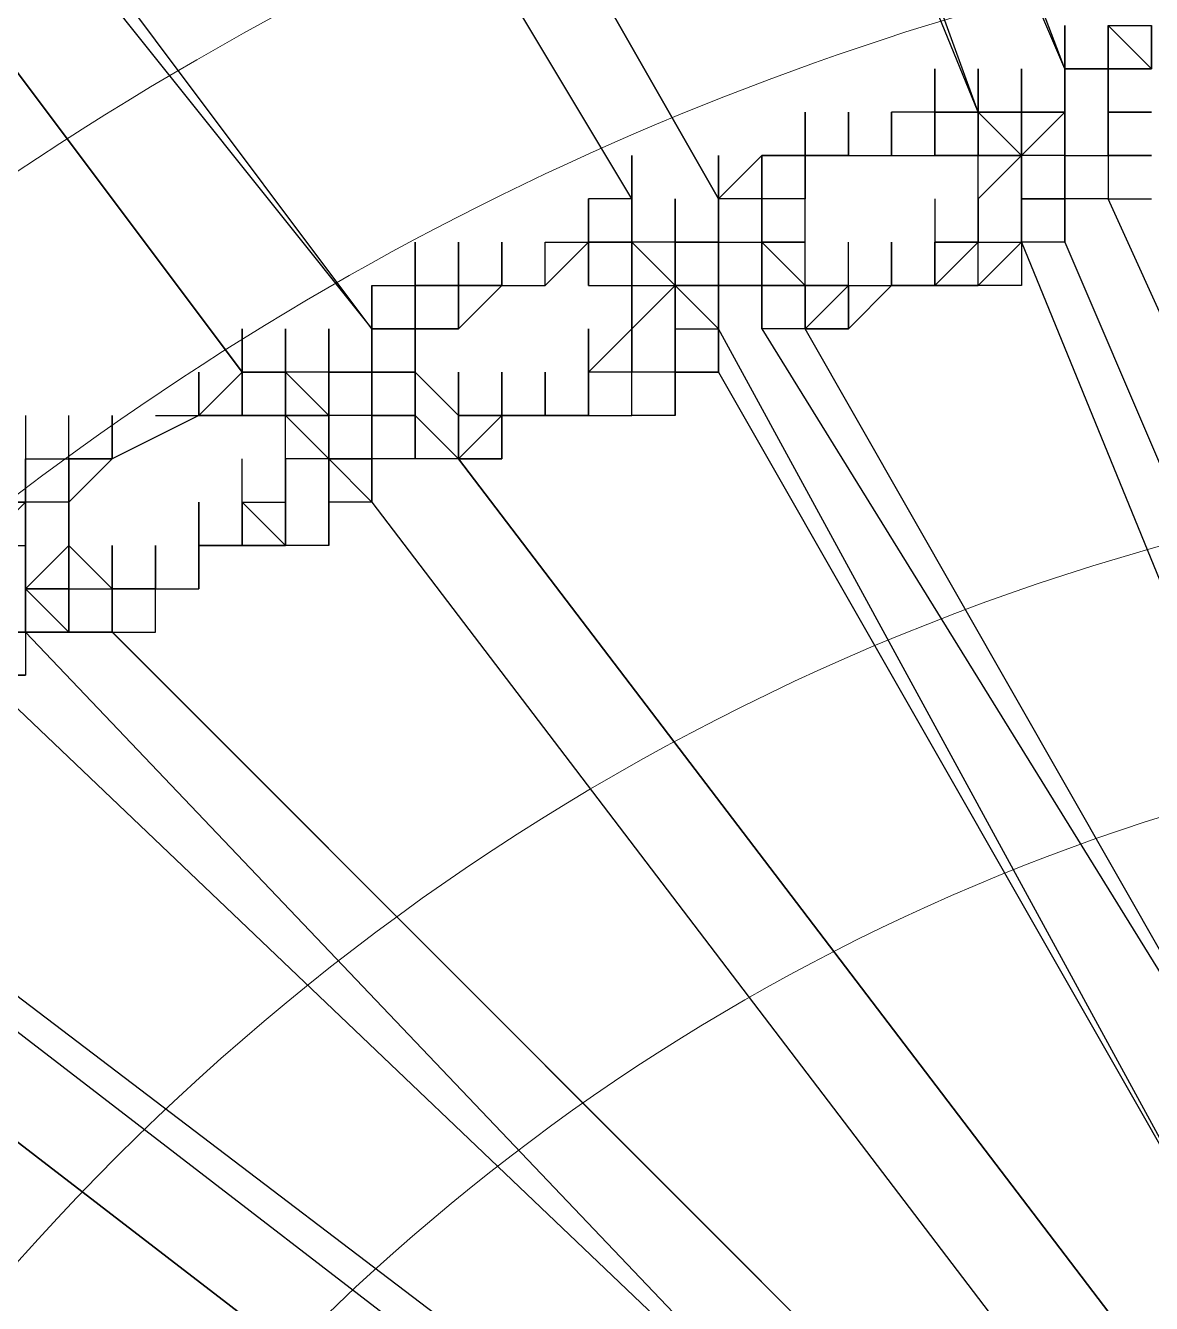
# Model space of a CAD drawing. Header units: inches. Extents: x 3324238 to 135265466, y -1036581 to 20094598.
# Drawn here: x 3353508.032 to 3353510.127, y -519251.631 to -519249.254 of the extents above; entities that cross this region are included whole.
import ezdxf

# ---------------------------------------------------------------- set-up
doc = ezdxf.new("R2010")
doc.units = ezdxf.units.IN
doc.header["$MEASUREMENT"] = 0
doc.layers.add('PDF_Geometry', color=7, linetype='Continuous')

msp = doc.modelspace()

# ---------------------------------------------------------------- linework, layer by layer
at = {"layer": 'PDF_Geometry', "color": 32, "lineweight": 13, "true_color": 0xdd6e00}
for points in [[(3353522.7765, -519332.0817), (3353522.7765, -519254.4915, 1.00015), (3353499.8943, -519254.4915)], [(3353517.2977, -519332.0817), (3353517.2977, -519254.4915, 1.002038), (3353505.3731, -519254.4915), (3353505.3731, -519332.0817)], [(3353516.8143, -519332.0817), (3353516.8143, -519254.4915, 1.000988), (3353505.8566, -519254.4915), (3353505.8566, -519332.0817)]]:
    msp.add_lwpolyline(points, format="xyb", dxfattribs=at)
at = {"layer": 'PDF_Geometry', "lineweight": 25}
for points in [[(3353509.724, -519249.6572), (3353509.724, -519249.7378), (3353509.724, -519249.6572), (3353509.8046, -519249.6572), (3353509.8046, -519249.5766), (3353509.8046, -519249.4961), (3353509.8046, -519249.4155), (3353509.0794, -519247.6429), (3353509.0794, -519247.5624)], [(3353509.9657, -519249.4961), (3353509.9657, -519249.4155), (3353509.9657, -519249.3349), (3353510.0463, -519249.3349), (3353509.9657, -519249.3349), (3353509.3211, -519247.6429), (3353509.3211, -519247.5624)], [(3353509.724, -519249.5766), (3353509.724, -519249.6572), (3353509.724, -519249.7378), (3353509.6434, -519249.7378), (3353509.724, -519249.7378), (3353509.8046, -519249.7378), (3353509.724, -519249.7378), (3353509.8046, -519249.6572), (3353509.8851, -519249.6572), (3353509.8851, -519249.5766), (3353509.8851, -519249.6572), (3353509.8851, -519249.5766), (3353509.8851, -519249.4961), (3353509.9657, -519249.4155), (3353509.9657, -519249.4961), (3353509.9657, -519249.5766), (3353509.9657, -519249.4961), (3353509.9657, -519249.5766), (3353509.9657, -519249.6572), (3353509.8851, -519249.6572), (3353509.8851, -519249.5766), (3353509.8851, -519249.6572), (3353509.8851, -519249.5766), (3353509.8851, -519249.4961), (3353509.8851, -519249.4155), (3353509.8851, -519249.4961), (3353509.8851, -519249.4155), (3353509.8851, -519249.4961), (3353509.8046, -519249.4155), (3353509.724, -519249.4155), (3353509.8046, -519249.4155), (3353509.724, -519249.4155), (3353509.724, -519249.4961), (3353509.724, -519249.4155), (3353509.724, -519249.4961), (3353509.724, -519249.4155), (3353509.724, -519249.4961), (3353509.8046, -519249.4961), (3353509.8046, -519249.4155), (3353509.16, -519247.6429)], [(3353510.1269, -519249.4155), (3353510.0463, -519249.4155), (3353510.0463, -519249.3349), (3353509.9657, -519249.3349), (3353509.9657, -519249.4155), (3353509.9657, -519249.3349), (3353509.9657, -519249.4155), (3353509.8851, -519249.4155), (3353509.8851, -519249.4961), (3353509.8851, -519249.4155), (3353509.8046, -519249.4155), (3353509.8046, -519249.3349), (3353509.8046, -519249.4155), (3353509.8851, -519249.4155), (3353509.9657, -519249.4155), (3353509.9657, -519249.4961), (3353509.8851, -519249.4961), (3353509.8851, -519249.4155), (3353509.8851, -519249.3349), (3353509.8851, -519249.4155), (3353509.8851, -519249.4961), (3353509.8851, -519249.4155), (3353509.8851, -519249.3349), (3353509.8851, -519249.4155), (3353509.8851, -519249.4961), (3353509.8851, -519249.4155), (3353509.8851, -519249.4961), (3353509.8851, -519249.4155), (3353509.8851, -519249.4961), (3353509.8851, -519249.4155), (3353509.8851, -519249.3349), (3353509.8851, -519249.4155), (3353509.8851, -519249.4961), (3353509.8851, -519249.4155), (3353509.8851, -519249.4961), (3353509.8851, -519249.4155), (3353509.8851, -519249.4961), (3353509.8851, -519249.4155), (3353509.8851, -519249.3349), (3353509.8851, -519249.4155), (3353509.8851, -519249.4961), (3353509.8851, -519249.4155), (3353509.8851, -519249.4961), (3353509.8851, -519249.4155), (3353509.8851, -519249.4961), (3353509.8851, -519249.4155), (3353509.8851, -519249.3349), (3353509.8851, -519249.4155), (3353509.9657, -519249.4155), (3353509.9657, -519249.3349), (3353509.9657, -519249.4155), (3353509.9657, -519249.3349), (3353509.9657, -519249.4155), (3353509.9657, -519249.3349), (3353509.9657, -519249.4155), (3353509.9657, -519249.3349), (3353509.9657, -519249.2544), (3353509.9657, -519249.3349), (3353509.2406, -519247.6429)], [(3353509.16, -519249.4961), (3353509.16, -519249.5766), (3353509.16, -519249.4961), (3353509.16, -519249.5766), (3353509.16, -519249.6572), (3353509.16, -519249.5766), (3353508.1931, -519247.9652), (3353508.1931, -519247.8846)], [(3353508.3543, -519247.8846), (3353509.3211, -519249.5766), (3353509.3211, -519249.6572), (3353509.3211, -519249.7378), (3353509.3211, -519249.8184), (3353509.3211, -519249.7378), (3353509.2406, -519249.7378), (3353509.2406, -519249.6572), (3353509.2406, -519249.5766), (3353509.2406, -519249.6572), (3353509.2406, -519249.7378), (3353509.2406, -519249.6572), (3353509.2406, -519249.7378), (3353509.3211, -519249.7378), (3353509.3211, -519249.6572), (3353509.3211, -519249.5766), (3353509.3211, -519249.6572), (3353509.3211, -519249.7378), (3353509.3211, -519249.8184), (3353509.3211, -519249.8989), (3353509.3211, -519249.8184), (3353509.3211, -519249.7378), (3353509.4017, -519249.7378), (3353509.4017, -519249.6572), (3353509.4017, -519249.5766), (3353509.4017, -519249.6572), (3353509.4017, -519249.7378), (3353509.4017, -519249.6572), (3353509.4017, -519249.7378), (3353509.3211, -519249.7378), (3353509.3211, -519249.6572), (3353509.3211, -519249.7378), (3353509.2406, -519249.7378), (3353509.2406, -519249.6572), (3353509.2406, -519249.7378), (3353509.2406, -519249.6572), (3353509.3211, -519249.6572), (3353509.3211, -519249.7378), (3353509.3211, -519249.6572), (3353509.3211, -519249.7378), (3353509.3211, -519249.8184), (3353509.3211, -519249.7378), (3353509.3211, -519249.6572), (3353509.3211, -519249.5766), (3353508.3543, -519247.8846)], [(3353509.3211, -519249.4961), (3353509.3211, -519249.5766), (3353509.3211, -519249.6572), (3353509.3211, -519249.5766), (3353509.3211, -519249.6572), (3353509.3211, -519249.5766), (3353509.3211, -519249.4961), (3353509.3211, -519249.5766), (3353509.3211, -519249.6572), (3353509.3211, -519249.5766), (3353509.3211, -519249.6572), (3353509.3211, -519249.5766), (3353509.3211, -519249.6572), (3353509.2406, -519249.6572), (3353509.16, -519249.6572), (3353509.16, -519249.5766), (3353509.0794, -519249.5766), (3353509.0794, -519249.6572), (3353509.16, -519249.6572), (3353509.16, -519249.5766), (3353508.1931, -519247.9652)], [(3353507.3874, -519248.2069), (3353508.6766, -519249.8184), (3353508.6766, -519249.7378), (3353508.7571, -519249.7378), (3353508.7571, -519249.6572), (3353508.7571, -519249.7378), (3353508.7571, -519249.8184), (3353508.7571, -519249.7378), (3353508.7571, -519249.8184), (3353508.8377, -519249.8184), (3353508.8377, -519249.7378), (3353508.8377, -519249.8184), (3353508.8377, -519249.7378), (3353508.8377, -519249.8184), (3353508.7571, -519249.8184), (3353508.7571, -519249.7378), (3353508.7571, -519249.8184), (3353508.6766, -519249.8184), (3353508.6766, -519249.7378), (3353508.6766, -519249.8184), (3353508.6766, -519249.8989), (3353508.596, -519249.8989), (3353508.6766, -519249.8989), (3353508.6766, -519249.9795), (3353508.6766, -519249.8989), (3353508.7571, -519249.8989), (3353508.7571, -519249.9795), (3353508.7571, -519249.8989), (3353508.7571, -519249.8184), (3353508.7571, -519249.7378), (3353508.7571, -519249.8184), (3353508.7571, -519249.7378)], [(3353508.5154, -519249.8989), (3353508.5154, -519249.9795), (3353508.596, -519249.9795), (3353508.596, -519249.8989), (3353508.5154, -519249.8989), (3353508.596, -519249.9795), (3353508.596, -519250.0601), (3353508.6766, -519250.0601), (3353508.6766, -519249.9795), (3353508.6766, -519249.8989), (3353508.6766, -519249.9795), (3353508.6766, -519249.8989), (3353508.6766, -519249.9795), (3353508.6766, -519250.0601), (3353508.6766, -519249.9795), (3353508.6766, -519249.8989), (3353508.6766, -519249.8184), (3353507.468, -519248.2069)], [(3353508.032, -519249.9795), (3353508.032, -519250.0601), (3353508.1126, -519250.0601), (3353508.1126, -519250.1406), (3353508.032, -519250.1406), (3353507.9514, -519250.2212), (3353507.9514, -519250.3018), (3353507.9514, -519250.3824), (3353507.9514, -519250.3018), (3353507.8708, -519250.3018), (3353507.8708, -519250.2212), (3353507.8708, -519250.1406), (3353507.8708, -519250.2212), (3353507.8708, -519250.3018), (3353507.8708, -519250.2212), (3353507.8708, -519250.3018), (3353507.8708, -519250.3824), (3353507.8708, -519250.3018), (3353507.7903, -519250.3018), (3353507.7903, -519250.2212), (3353506.34, -519248.6903)], [(3353509.9657, -519249.3349), (3353509.9657, -519249.2543)], [(3353509.9657, -519249.3349), (3353509.9657, -519249.2544)], [(3353509.9657, -519249.3349), (3353509.9657, -519249.2544)], [(3353510.0463, -519249.2544), (3353510.0463, -519249.3349), (3353510.0463, -519249.2544), (3353510.0463, -519249.3349), (3353510.0463, -519249.2544), (3353510.0463, -519249.3349), (3353510.0463, -519249.4155), (3353510.0463, -519249.3349), (3353510.0463, -519249.2544), (3353510.1269, -519249.2544), (3353510.1269, -519249.3349), (3353510.1269, -519249.2544), (3353510.1269, -519249.3349), (3353510.1269, -519249.2544), (3353510.1269, -519249.3349), (3353510.1269, -519249.2544), (3353510.1269, -519249.3349), (3353510.1269, -519249.2543)], [(3353509.5629, -519249.4961), (3353509.6434, -519249.4961), (3353509.724, -519249.4961), (3353509.724, -519249.4155), (3353509.724, -519249.3349), (3353509.724, -519249.4155), (3353509.724, -519249.4961)], [(3353509.8851, -519249.4155), (3353509.8851, -519249.4961), (3353509.8851, -519249.4155), (3353509.8851, -519249.4961), (3353509.8851, -519249.4155), (3353509.8851, -519249.4961), (3353509.8046, -519249.4961), (3353509.8046, -519249.4155), (3353509.8046, -519249.3349), (3353509.8046, -519249.4155), (3353509.8046, -519249.3349), (3353509.8046, -519249.4155), (3353509.8046, -519249.3349)], [(3353509.8046, -519249.4155), (3353509.8046, -519249.3349)], [(3353509.8046, -519249.4155), (3353509.8046, -519249.3349)], [(3353509.8046, -519249.4155), (3353509.8046, -519249.3349)], [(3353509.9657, -519249.4155), (3353509.9657, -519249.3349)], [(3353509.9657, -519249.4155), (3353509.9657, -519249.3349)], [(3353509.9657, -519249.4155), (3353509.9657, -519249.3349)], [(3353509.9657, -519249.4155), (3353509.9657, -519249.3349)], [(3353510.0463, -519249.3349), (3353509.9657, -519249.3349)], [(3353510.0463, -519249.4155), (3353510.0463, -519249.3349)], [(3353510.0463, -519249.4155), (3353510.0463, -519249.3349)], [(3353510.0463, -519249.3349), (3353510.1269, -519249.3349), (3353510.0463, -519249.3349)], [(3353510.0463, -519249.4961), (3353510.0463, -519249.4155), (3353510.0463, -519249.3349)], [(3353510.0463, -519249.4155), (3353510.0463, -519249.3349)], [(3353510.0463, -519249.3349), (3353510.0463, -519249.4155)], [(3353510.1269, -519249.3349), (3353510.0463, -519249.3349), (3353510.0463, -519249.4155), (3353510.1269, -519249.4155)], [(3353510.1269, -519249.4155), (3353510.0463, -519249.4155), (3353510.0463, -519249.3349), (3353510.0463, -519249.4155), (3353510.0463, -519249.4961), (3353510.0463, -519249.4155), (3353510.0463, -519249.4961), (3353510.0463, -519249.4155), (3353510.0463, -519249.4961), (3353510.0463, -519249.4155), (3353510.0463, -519249.4961), (3353510.0463, -519249.4155), (3353510.0463, -519249.4961), (3353510.0463, -519249.4155), (3353510.0463, -519249.4961), (3353510.0463, -519249.4155), (3353510.0463, -519249.4961), (3353510.0463, -519249.5766), (3353510.1269, -519249.5766)], [(3353510.0463, -519249.4155), (3353510.0463, -519249.3349)], [(3353510.0463, -519249.4155), (3353510.0463, -519249.3349)], [(3353510.0463, -519249.3349), (3353510.0463, -519249.4155)], [(3353510.0463, -519249.4155), (3353510.0463, -519249.3349)], [(3353509.4823, -519249.4961), (3353509.4823, -519249.5766), (3353509.4823, -519249.4961), (3353509.4823, -519249.4155), (3353509.4823, -519249.4961), (3353509.4823, -519249.4155)], [(3353509.4823, -519249.4961), (3353509.4823, -519249.4155)], [(3353509.4823, -519249.4961), (3353509.4823, -519249.4155)], [(3353509.4823, -519249.5766), (3353509.4823, -519249.4961), (3353509.4823, -519249.4155)], [(3353509.4823, -519249.4961), (3353509.4823, -519249.4155)], [(3353509.5628, -519249.4155), (3353509.5628, -519249.4961), (3353509.4823, -519249.4961)], [(3353509.5629, -519249.4961), (3353509.5629, -519249.4155)], [(3353510.0463, -519249.5766), (3353509.9657, -519249.5766), (3353509.9657, -519249.4961), (3353509.9657, -519249.5766), (3353509.9657, -519249.4961), (3353509.9657, -519249.4155), (3353509.9657, -519249.4961), (3353509.8851, -519249.4961), (3353509.8046, -519249.5766), (3353509.8046, -519249.6572)], [(3353509.8046, -519249.4961), (3353509.8046, -519249.4155)], [(3353509.8851, -519249.4961), (3353509.8851, -519249.4155)], [(3353509.8851, -519249.4961), (3353509.8851, -519249.4155)], [(3353509.8851, -519249.4961), (3353509.8851, -519249.4155)], [(3353509.8851, -519249.4961), (3353509.8851, -519249.4155)], [(3353509.8851, -519249.4961), (3353509.8851, -519249.4155)], [(3353509.9657, -519249.4961), (3353509.9657, -519249.5766), (3353509.9657, -519249.4961), (3353509.9657, -519249.4155)], [(3353510.0463, -519249.4961), (3353510.0463, -519249.4155), (3353510.0463, -519249.4961), (3353510.0463, -519249.5766), (3353509.9657, -519249.5766)], [(3353510.0463, -519249.4961), (3353510.0463, -519249.4155)], [(3353510.0463, -519249.4961), (3353510.0463, -519249.4155)], [(3353510.0463, -519249.4961), (3353510.0463, -519249.4155)], [(3353510.0463, -519249.4961), (3353510.0463, -519249.4155)], [(3353510.0463, -519249.4961), (3353510.0463, -519249.4155)], [(3353510.0463, -519249.4961), (3353510.0463, -519249.4155)], [(3353510.0463, -519249.4961), (3353510.0463, -519249.4155)], [(3353510.0463, -519249.4961), (3353510.0463, -519249.4155)], [(3353510.0463, -519249.4961), (3353510.0463, -519249.4155)], [(3353510.0463, -519249.4961), (3353510.0463, -519249.4155)], [(3353510.0463, -519249.4961), (3353510.0463, -519249.4155)], [(3353509.16, -519249.5766), (3353509.16, -519249.4961)], [(3353509.16, -519249.6572), (3353509.16, -519249.7378), (3353509.16, -519249.6572), (3353509.16, -519249.7378), (3353509.2406, -519249.7378), (3353509.2406, -519249.6572), (3353509.2406, -519249.5766), (3353509.2406, -519249.6572), (3353509.2406, -519249.5766), (3353509.2406, -519249.6572), (3353509.2406, -519249.7378), (3353509.2406, -519249.6572), (3353509.2406, -519249.7378), (3353509.2406, -519249.6572), (3353509.2406, -519249.7378), (3353509.2406, -519249.6572), (3353509.2406, -519249.7378), (3353509.2406, -519249.6572), (3353509.2406, -519249.7378), (3353509.2406, -519249.6572), (3353509.2406, -519249.7378), (3353509.2406, -519249.6572), (3353509.3211, -519249.6572), (3353509.3211, -519249.5766), (3353509.3211, -519249.6572), (3353509.3211, -519249.5766), (3353509.3211, -519249.4961), (3353509.3211, -519249.5766)], [(3353509.16, -519249.5766), (3353509.16, -519249.4961)], [(3353510.4491, -519251.5103), (3353509.4823, -519249.8184), (3353509.4017, -519249.8184), (3353509.4017, -519249.7378), (3353509.4017, -519249.6572), (3353509.4017, -519249.5766), (3353509.3211, -519249.5766), (3353509.4017, -519249.4961), (3353509.4017, -519249.5766), (3353509.4017, -519249.4961), (3353509.4017, -519249.5766), (3353509.4017, -519249.6572), (3353509.4017, -519249.5766), (3353509.4017, -519249.6572), (3353509.4017, -519249.7378), (3353509.4017, -519249.6572), (3353509.4017, -519249.7378), (3353509.4017, -519249.8184), (3353510.4491, -519251.5103)], [(3353509.3211, -519249.5766), (3353509.3211, -519249.4961)], [(3353509.3211, -519249.5766), (3353509.3211, -519249.4961)], [(3353509.4017, -519249.4961), (3353509.4823, -519249.4961), (3353509.4017, -519249.4961)], [(3353509.4017, -519249.4961), (3353509.4823, -519249.4961)], [(3353509.4017, -519249.5766), (3353509.4017, -519249.4961)], [(3353509.4017, -519249.5766), (3353509.4017, -519249.4961)], [(3353509.4823, -519249.5766), (3353509.4823, -519249.4961)], [(3353509.4823, -519249.4961), (3353509.5629, -519249.4961)], [(3353509.8046, -519249.4961), (3353509.724, -519249.4961), (3353509.8046, -519249.4961)], [(3353509.8851, -519249.4961), (3353509.8046, -519249.5766)], [(3353509.8851, -519249.4961), (3353509.8046, -519249.4961), (3353509.8851, -519249.4961)], [(3353509.9657, -519249.6572), (3353509.9657, -519249.5766), (3353509.8851, -519249.5766), (3353509.8851, -519249.6572), (3353509.8851, -519249.5766), (3353509.9657, -519249.5766), (3353509.9657, -519249.4961), (3353509.9657, -519249.5766), (3353509.9657, -519249.4961), (3353510.0463, -519249.4961), (3353510.0463, -519249.5766), (3353510.1269, -519249.5766)], [(3353509.8851, -519249.4961), (3353509.8851, -519249.5766)], [(3353509.8851, -519249.5766), (3353509.8851, -519249.4961)], [(3353509.9657, -519249.4961), (3353509.8851, -519249.4961)], [(3353510.852, -519251.3492), (3353510.0463, -519249.5766), (3353509.9657, -519249.5766), (3353509.9657, -519249.4961), (3353509.9657, -519249.5766), (3353509.9657, -519249.4961), (3353509.9657, -519249.5766), (3353509.9657, -519249.4961), (3353509.9657, -519249.5766), (3353509.9657, -519249.4961), (3353509.9657, -519249.5766), (3353509.9657, -519249.4961), (3353509.9657, -519249.5766), (3353509.9657, -519249.4961), (3353509.9657, -519249.5766), (3353509.9657, -519249.6572), (3353510.6908, -519251.3492)], [(3353509.9657, -519249.6572), (3353509.9657, -519249.5766), (3353509.9657, -519249.4961)], [(3353509.9657, -519249.5766), (3353509.9657, -519249.4961)], [(3353509.9657, -519249.5766), (3353509.9657, -519249.4961)], [(3353509.9657, -519249.5766), (3353509.9657, -519249.4961)], [(3353510.0463, -519249.4961), (3353510.1269, -519249.4961), (3353510.0463, -519249.4961)], [(3353509.0794, -519249.5766), (3353509.0794, -519249.6572), (3353509.0794, -519249.5766), (3353509.0794, -519249.6572), (3353509.0794, -519249.5766), (3353509.0794, -519249.6572), (3353509.0794, -519249.7378), (3353509.0794, -519249.6572), (3353509.0794, -519249.5766), (3353509.0794, -519249.6572), (3353508.9989, -519249.7378), (3353508.9989, -519249.6572), (3353509.0794, -519249.6572), (3353509.16, -519249.6572), (3353509.0794, -519249.6572), (3353509.0794, -519249.7378), (3353509.0794, -519249.6572), (3353508.9989, -519249.7378), (3353508.9989, -519249.6572)], [(3353509.0794, -519249.6572), (3353509.0794, -519249.5766)], [(3353509.16, -519249.7378), (3353509.2406, -519249.7378), (3353509.2406, -519249.6572), (3353509.2406, -519249.7378), (3353509.2406, -519249.6572), (3353509.2406, -519249.5766)], [(3353509.16, -519249.7378), (3353509.16, -519249.6572), (3353509.16, -519249.5766)], [(3353509.2406, -519249.6572), (3353509.2406, -519249.5766)], [(3353509.2406, -519249.6572), (3353509.2406, -519249.5766)], [(3353509.2406, -519249.6572), (3353509.2406, -519249.5766)], [(3353509.3211, -519249.5766), (3353509.3211, -519249.6572), (3353509.4017, -519249.6572), (3353509.4017, -519249.7378), (3353509.4823, -519249.7378), (3353509.4823, -519249.8184), (3353509.4823, -519249.7378), (3353509.4823, -519249.6572)], [(3353509.4823, -519249.8184), (3353509.4823, -519249.7378), (3353509.4823, -519249.6572), (3353509.4823, -519249.5766), (3353509.4017, -519249.5766), (3353509.4017, -519249.6572), (3353509.4017, -519249.5766), (3353509.4017, -519249.6572), (3353509.4017, -519249.7378), (3353509.4017, -519249.8184), (3353509.4017, -519249.7378), (3353509.3211, -519249.7378), (3353509.3211, -519249.8184)], [(3353509.3211, -519249.6572), (3353509.3211, -519249.5766)], [(3353509.3211, -519249.6572), (3353509.3211, -519249.5766)], [(3353509.3211, -519249.6572), (3353509.3211, -519249.5766), (3353509.3211, -519249.6572)], [(3353509.3211, -519249.6572), (3353509.3211, -519249.5766)], [(3353509.3211, -519249.6572), (3353509.3211, -519249.5766)], [(3353509.3211, -519249.7378), (3353509.3211, -519249.6572), (3353509.3211, -519249.5766)], [(3353509.4017, -519249.6572), (3353509.4017, -519249.5766)], [(3353509.4017, -519249.6572), (3353509.4017, -519249.5766)], [(3353509.4017, -519249.6572), (3353509.4017, -519249.5766)], [(3353509.4017, -519249.6572), (3353509.4017, -519249.5766)], [(3353509.4017, -519249.6572), (3353509.4017, -519249.5766)], [(3353509.4017, -519249.6572), (3353509.4017, -519249.5766)], [(3353509.4017, -519249.6572), (3353509.4017, -519249.5766)], [(3353509.724, -519249.5766), (3353509.724, -519249.6572), (3353509.724, -519249.7378), (3353509.724, -519249.6572), (3353509.724, -519249.7378), (3353509.6434, -519249.7378), (3353509.6434, -519249.6572), (3353509.6434, -519249.7378), (3353509.6434, -519249.6572), (3353509.6434, -519249.7378), (3353509.6434, -519249.6572), (3353509.6434, -519249.7378), (3353509.6434, -519249.6572)], [(3353509.9657, -519249.6572), (3353509.9657, -519249.5766), (3353509.8851, -519249.5766), (3353509.8851, -519249.6572), (3353509.8851, -519249.5766)], [(3353509.8851, -519249.6572), (3353509.8851, -519249.5766)], [(3353509.8851, -519249.6572), (3353509.8851, -519249.5766)], [(3353509.8851, -519249.6572), (3353509.8851, -519249.5766)], [(3353509.8851, -519249.6572), (3353509.8851, -519249.5766)], [(3353508.6766, -519249.9795), (3353508.6766, -519250.0601), (3353508.6766, -519249.9795), (3353508.6766, -519250.0601), (3353508.596, -519250.0601), (3353508.596, -519250.1406), (3353508.596, -519250.0601), (3353508.5154, -519250.0601), (3353508.5154, -519249.9795), (3353508.596, -519249.9795), (3353508.596, -519249.8989), (3353508.596, -519249.9795), (3353508.596, -519249.8989), (3353508.596, -519249.8184), (3353508.596, -519249.8989), (3353508.596, -519249.8184), (3353508.596, -519249.8989), (3353508.596, -519249.9795), (3353508.596, -519249.8989), (3353508.596, -519249.8184), (3353508.596, -519249.8989), (3353508.596, -519249.9795), (3353508.596, -519250.0601), (3353508.596, -519250.1406), (3353508.596, -519250.0601), (3353508.596, -519249.9795), (3353508.596, -519249.8989), (3353508.6766, -519249.8989), (3353508.6766, -519249.8184), (3353508.6766, -519249.7378), (3353508.6766, -519249.8184), (3353508.6766, -519249.7378), (3353508.7571, -519249.7378), (3353508.7571, -519249.8184), (3353508.7571, -519249.8989), (3353508.7571, -519249.8184), (3353508.7571, -519249.8989), (3353508.7571, -519249.8184), (3353508.8377, -519249.8184), (3353508.8377, -519249.7378), (3353508.8377, -519249.8184), (3353508.8377, -519249.7378), (3353508.7571, -519249.7378), (3353508.7571, -519249.8184), (3353508.7571, -519249.7378), (3353508.7571, -519249.8184), (3353508.7571, -519249.8989), (3353508.7571, -519249.9795), (3353508.7571, -519250.0601), (3353508.7571, -519249.9795), (3353508.7571, -519249.8989), (3353508.7571, -519249.8184), (3353508.7571, -519249.7378), (3353508.8377, -519249.7378), (3353508.8377, -519249.6572), (3353508.8377, -519249.7378), (3353508.8377, -519249.6572), (3353508.8377, -519249.7378), (3353508.8377, -519249.8184)], [(3353508.596, -519250.0601), (3353508.6766, -519250.1406), (3353508.6766, -519250.0601), (3353508.6766, -519249.9795), (3353508.6766, -519249.8989), (3353508.6766, -519249.9795), (3353508.6766, -519249.8989), (3353508.6766, -519249.8184), (3353508.6766, -519249.8989), (3353508.6766, -519249.8184), (3353508.7571, -519249.8184), (3353508.7571, -519249.7378), (3353508.8377, -519249.7378), (3353508.9183, -519249.7378), (3353508.8377, -519249.7378), (3353508.9183, -519249.7378), (3353508.9183, -519249.6572), (3353508.9183, -519249.7378), (3353508.9989, -519249.7378), (3353508.9989, -519249.6572)], [(3353508.7571, -519249.7378), (3353508.7571, -519249.6572), (3353508.7571, -519249.7378), (3353508.7571, -519249.8184), (3353508.7571, -519249.8989), (3353508.7571, -519249.9795), (3353508.7571, -519249.8989), (3353508.7571, -519249.8184), (3353508.7571, -519249.8989), (3353508.7571, -519249.9795), (3353508.7571, -519250.0601), (3353508.7571, -519249.9795), (3353508.6766, -519249.9795), (3353508.6766, -519250.0601)], [(3353508.9183, -519249.7378), (3353508.9183, -519249.6572)], [(3353508.9989, -519249.7378), (3353508.9989, -519249.6572)], [(3353509.2406, -519249.7378), (3353509.16, -519249.6572)], [(3353509.16, -519249.7378), (3353509.16, -519249.6572)], [(3353509.2406, -519249.7378), (3353509.2406, -519249.6572)], [(3353509.2406, -519249.7378), (3353509.2406, -519249.6572)], [(3353509.3211, -519249.7378), (3353509.3211, -519249.6572)], [(3353509.4823, -519249.6572), (3353509.4017, -519249.6572), (3353509.4823, -519249.6572)], [(3353509.4017, -519249.6572), (3353509.4823, -519249.6572)], [(3353509.4017, -519249.7378), (3353509.4017, -519249.6572)], [(3353509.4823, -519249.7378), (3353509.4823, -519249.6572)], [(3353509.4823, -519249.7378), (3353509.4823, -519249.6572)], [(3353509.4823, -519249.7378), (3353509.4823, -519249.6572)], [(3353509.5629, -519249.7378), (3353509.6434, -519249.7378), (3353509.6434, -519249.6572)], [(3353509.5629, -519249.7378), (3353509.5629, -519249.6572)], [(3353509.6434, -519249.7378), (3353509.6434, -519249.6572)], [(3353509.8046, -519249.7378), (3353509.8046, -519249.6572), (3353509.724, -519249.6572)], [(3353509.724, -519249.7378), (3353509.724, -519249.6572)], [(3353509.724, -519249.7378), (3353509.724, -519249.6572)], [(3353509.8851, -519249.6572), (3353510.6103, -519251.4298)], [(3353508.6766, -519249.8183), (3353508.6766, -519249.8989), (3353508.6766, -519249.8183), (3353508.6766, -519249.7378)], [(3353508.6766, -519249.8989), (3353508.6766, -519249.8183), (3353508.6766, -519249.7378)], [(3353508.6766, -519249.8989), (3353508.6766, -519249.8184), (3353508.6766, -519249.7378), (3353508.6766, -519249.8184), (3353508.6766, -519249.7378), (3353508.6766, -519249.8184), (3353508.6766, -519249.8989), (3353508.6766, -519249.8184), (3353508.6766, -519249.8989), (3353508.7571, -519249.8989), (3353508.7571, -519249.8184)], [(3353508.7571, -519249.8989), (3353508.7571, -519249.9795), (3353508.8377, -519250.0601), (3353508.8377, -519249.9795), (3353508.8377, -519249.8989), (3353508.8377, -519249.9795), (3353508.8377, -519250.0601), (3353508.8377, -519249.9795), (3353508.8377, -519249.8989), (3353508.8377, -519249.9795), (3353508.8377, -519249.8989), (3353508.8377, -519249.9795), (3353508.8377, -519250.0601), (3353508.8377, -519249.9795), (3353508.8377, -519250.0601), (3353508.8377, -519249.9795), (3353508.8377, -519250.0601), (3353508.8377, -519249.9795), (3353508.7571, -519249.8989), (3353508.6766, -519249.8989), (3353508.6766, -519249.8184), (3353508.6766, -519249.7378), (3353508.6766, -519249.8184)], [(3353508.6766, -519249.9795), (3353508.6766, -519249.8989), (3353508.6766, -519249.8184), (3353508.6766, -519249.7378)], [(3353508.6766, -519249.8184), (3353508.6766, -519249.7378)], [(3353508.7571, -519249.8184), (3353508.7571, -519249.7378)], [(3353508.7571, -519249.8183), (3353508.7571, -519249.7378)], [(3353508.7571, -519249.8184), (3353508.7571, -519249.7378)], [(3353508.7571, -519249.8989), (3353508.7571, -519249.8184), (3353508.7571, -519249.7378)], [(3353508.8377, -519249.8184), (3353508.8377, -519249.7378)], [(3353508.9183, -519249.7378), (3353508.8377, -519249.8183)], [(3353508.8377, -519249.8184), (3353508.8377, -519249.7378)], [(3353509.2406, -519249.8184), (3353509.2406, -519249.8989), (3353509.3211, -519249.8989), (3353509.2406, -519249.8989), (3353509.2406, -519249.8184), (3353509.3211, -519249.8184), (3353509.2406, -519249.7378), (3353509.16, -519249.8184), (3353509.16, -519249.7378)], [(3353509.16, -519249.8989), (3353509.16, -519249.8184), (3353509.16, -519249.7378)], [(3353509.16, -519249.8184), (3353509.16, -519249.7378)], [(3353509.16, -519249.7378), (3353509.2406, -519249.7378)], [(3353509.2406, -519249.8184), (3353509.2406, -519249.7378)], [(3353509.3211, -519249.8184), (3353509.3211, -519249.7378)], [(3353510.288, -519251.5909), (3353509.3211, -519249.8184), (3353509.3211, -519249.7378), (3353509.3211, -519249.8184), (3353509.3211, -519249.7378), (3353509.3211, -519249.8184), (3353509.3211, -519249.7378), (3353509.4017, -519249.7378), (3353509.4823, -519249.7378), (3353509.4823, -519249.8184), (3353509.5629, -519249.7378), (3353509.5629, -519249.8184), (3353509.5629, -519249.7378)], [(3353509.4823, -519249.7378), (3353509.4017, -519249.7378)], [(3353509.4017, -519249.8183), (3353509.4017, -519249.7378)], [(3353509.4823, -519249.8184), (3353509.4823, -519249.7378)], [(3353509.5629, -519249.7378), (3353509.4823, -519249.7378), (3353509.5629, -519249.7378)], [(3353509.4823, -519249.8184), (3353509.4823, -519249.7378)], [(3353509.4823, -519249.8184), (3353509.4823, -519249.7378)], [(3353509.4823, -519249.8184), (3353509.4823, -519249.7378)], [(3353509.4823, -519249.8184), (3353509.4823, -519249.7378)], [(3353509.4823, -519249.8184), (3353509.4823, -519249.7378)], [(3353509.4823, -519249.8184), (3353509.4823, -519249.7378)], [(3353509.5629, -519249.8184), (3353509.5629, -519249.7378)], [(3353509.5629, -519249.7378), (3353509.6434, -519249.7378)], [(3353509.5629, -519249.8184), (3353509.6434, -519249.7378)], [(3353509.5629, -519249.8184), (3353509.5629, -519249.7378)], [(3353508.596, -519249.8184), (3353508.596, -519249.8989), (3353508.6766, -519249.8989), (3353508.6766, -519249.9795), (3353508.7571, -519249.9795), (3353508.6766, -519249.9795), (3353508.6766, -519250.0601), (3353508.6766, -519249.9795), (3353508.596, -519249.9795), (3353508.596, -519249.8989), (3353508.596, -519249.9795), (3353508.596, -519249.8989), (3353508.596, -519249.8184), (3353508.596, -519249.8989), (3353508.5154, -519249.8989), (3353508.5154, -519249.9795), (3353508.5154, -519249.8989), (3353508.5154, -519249.9795), (3353508.5154, -519249.8989), (3353508.4349, -519249.8989), (3353508.4349, -519249.9795), (3353508.3543, -519249.9795), (3353508.3543, -519249.8989), (3353508.3543, -519249.9795), (3353508.3543, -519249.8989), (3353508.3543, -519249.9795), (3353508.3543, -519249.8989), (3353508.3543, -519249.9795), (3353508.1931, -519250.0601), (3353508.1931, -519249.9795)], [(3353508.4349, -519249.8184), (3353508.4349, -519249.8989), (3353508.4349, -519249.8184), (3353508.4349, -519249.8989), (3353508.4349, -519249.9795), (3353508.5154, -519249.9795), (3353508.596, -519249.9795), (3353508.596, -519249.8989), (3353508.596, -519249.9795), (3353508.596, -519249.8989), (3353508.596, -519249.9795), (3353508.5154, -519249.9795), (3353508.4349, -519249.9795), (3353508.4349, -519249.8989), (3353508.4349, -519249.8184), (3353508.4349, -519249.8989), (3353508.4349, -519249.9795), (3353508.5154, -519249.9795), (3353508.596, -519250.0601)], [(3353508.4349, -519249.9795), (3353508.4349, -519249.8989), (3353508.4349, -519249.8184)], [(3353508.5154, -519249.8989), (3353508.5154, -519249.8184)], [(3353508.5154, -519249.8989), (3353508.5154, -519249.8184)], [(3353508.5154, -519249.8989), (3353508.5154, -519249.8184)], [(3353508.5154, -519249.8989), (3353508.5154, -519249.8184)], [(3353508.8377, -519250.0601), (3353508.7571, -519250.0601), (3353508.6766, -519250.0601), (3353508.6766, -519250.1406), (3353508.596, -519250.1406), (3353508.596, -519250.0601), (3353508.596, -519250.1406), (3353508.596, -519250.0601), (3353508.6766, -519250.0601), (3353508.6766, -519249.9795), (3353508.6766, -519250.0601), (3353508.6766, -519249.9795), (3353508.6766, -519250.0601), (3353508.6766, -519250.1406), (3353508.6766, -519250.0601), (3353508.6766, -519249.9795), (3353508.6766, -519249.8989), (3353508.6766, -519249.9795), (3353508.6766, -519249.8989), (3353508.6766, -519249.8183)], [(3353508.596, -519249.8989), (3353508.596, -519249.8183)], [(3353508.596, -519249.8989), (3353508.596, -519249.8184)], [(3353508.596, -519249.8989), (3353508.596, -519249.8184)], [(3353508.596, -519249.8989), (3353508.596, -519249.8184)], [(3353508.596, -519249.9795), (3353508.596, -519249.8989), (3353508.596, -519249.8184)], [(3353508.6766, -519249.9795), (3353508.6766, -519249.8989), (3353508.6766, -519249.8183)], [(3353508.6766, -519249.8989), (3353508.6766, -519249.8183)], [(3353508.7571, -519249.8989), (3353508.7571, -519249.9795), (3353508.7571, -519249.8989), (3353508.7571, -519249.8183)], [(3353508.7571, -519249.9795), (3353508.7571, -519249.8989), (3353508.7571, -519249.8183)], [(3353508.7571, -519249.8989), (3353508.7571, -519249.8184)], [(3353508.7571, -519249.8989), (3353508.7571, -519249.8184)], [(3353508.7571, -519249.8989), (3353508.7571, -519249.8184)], [(3353508.7571, -519249.8989), (3353508.7571, -519249.8184)], [(3353508.7571, -519249.8989), (3353508.7571, -519249.8184)], [(3353508.7571, -519249.8989), (3353508.7571, -519249.8184)], [(3353508.7571, -519249.8989), (3353508.7571, -519249.8184)], [(3353508.8377, -519249.8184), (3353508.7571, -519249.8184)], [(3353508.7571, -519249.8989), (3353508.7571, -519249.8184)], [(3353509.0794, -519249.8989), (3353509.0794, -519249.8183)], [(3353509.0794, -519249.8989), (3353509.0794, -519249.8184)], [(3353509.0794, -519249.8989), (3353509.0794, -519249.8184)], [(3353509.16, -519249.8184), (3353509.0794, -519249.8989)], [(3353509.0794, -519249.8989), (3353509.0794, -519249.8184)], [(3353509.0794, -519249.8989), (3353509.0794, -519249.8184)], [(3353509.0794, -519249.8989), (3353509.0794, -519249.8184)], [(3353509.16, -519249.8989), (3353509.16, -519249.8183)], [(3353509.16, -519249.8989), (3353509.16, -519249.8184)], [(3353509.16, -519249.8989), (3353509.16, -519249.8184)], [(3353509.16, -519249.8989), (3353509.16, -519249.8184)], [(3353509.16, -519249.8989), (3353509.16, -519249.8184)], [(3353509.16, -519249.8989), (3353509.16, -519249.8184)], [(3353509.16, -519249.8989), (3353509.16, -519249.8184)], [(3353509.2406, -519249.8989), (3353509.2406, -519249.8184)], [(3353509.3211, -519249.8989), (3353509.3211, -519249.8183)], [(3353509.3211, -519249.8989), (3353509.3211, -519249.8184)], [(3353509.4823, -519249.8184), (3353509.5629, -519249.8184)], [(3353508.2737, -519249.9795), (3353508.3543, -519249.9795), (3353508.3543, -519249.8989)], [(3353508.4349, -519249.9795), (3353508.4349, -519249.8989)], [(3353508.5154, -519249.9795), (3353508.5154, -519249.8989)], [(3353508.5154, -519249.9795), (3353508.5154, -519249.8989)], [(3353508.5154, -519249.9795), (3353508.5154, -519249.8989)], [(3353508.5154, -519249.9795), (3353508.5154, -519249.8989)], [(3353508.5154, -519249.9795), (3353508.5154, -519249.8989)], [(3353508.5154, -519249.9795), (3353508.5154, -519249.8989)], [(3353508.5154, -519249.9795), (3353508.5154, -519249.8989)], [(3353508.5154, -519249.9795), (3353508.5154, -519249.8989)], [(3353508.5154, -519249.9795), (3353508.5154, -519249.8989)], [(3353508.5154, -519249.9795), (3353508.5154, -519249.8989)], [(3353508.5154, -519249.9795), (3353508.5154, -519249.8989)], [(3353508.596, -519249.9795), (3353508.596, -519249.8989)], [(3353508.596, -519249.9795), (3353508.596, -519249.8989)], [(3353508.596, -519249.9795), (3353508.596, -519249.8989)], [(3353508.596, -519249.9795), (3353508.596, -519249.8989)], [(3353508.6766, -519249.8989), (3353508.7571, -519249.8989)], [(3353508.7571, -519249.8989), (3353508.7571, -519249.9795), (3353508.7571, -519249.8989), (3353508.8377, -519249.9795)], [(3353508.7571, -519249.9795), (3353508.7571, -519249.8989)], [(3353508.9183, -519249.8989), (3353508.9183, -519249.9795), (3353508.9183, -519250.0601), (3353508.9183, -519249.9795), (3353508.9989, -519249.9795), (3353508.9183, -519249.9795), (3353508.8377, -519250.0601), (3353508.9183, -519250.0601), (3353508.9183, -519249.9795)], [(3353508.9183, -519249.9795), (3353508.9183, -519249.8989)], [(3353508.9989, -519249.9795), (3353508.9183, -519249.9795), (3353508.9183, -519249.8989), (3353508.9183, -519249.9795)], [(3353508.9183, -519249.9795), (3353508.9183, -519249.8989)], [(3353508.9183, -519249.9795), (3353508.9183, -519249.8989)], [(3353508.9989, -519249.9795), (3353508.9989, -519249.8989)], [(3353508.9989, -519249.9795), (3353508.9989, -519249.8989)], [(3353508.9989, -519249.9795), (3353508.9989, -519249.8989)], [(3353508.9989, -519249.9795), (3353508.9989, -519249.8989)], [(3353508.9989, -519249.9795), (3353508.9989, -519249.8989)], [(3353509.0794, -519249.9795), (3353509.0794, -519249.8989), (3353509.0794, -519249.9795)], [(3353509.2406, -519249.8989), (3353509.2406, -519249.9795), (3353509.2406, -519249.8989)], [(3353509.3211, -519249.8989), (3353510.288, -519251.5909), (3353510.288, -519251.5103), (3353510.288, -519251.5909), (3353510.288, -519251.5103), (3353510.288, -519251.5909), (3353510.288, -519251.5103), (3353510.288, -519251.5909), (3353510.3686, -519251.5909), (3353510.3686, -519251.5103), (3353510.3686, -519251.5909), (3353510.3686, -519251.5103), (3353510.3686, -519251.5909), (3353510.3686, -519251.6715), (3353510.3686, -519251.5909), (3353510.3686, -519251.6715), (3353510.3686, -519251.7521), (3353510.288, -519251.7521), (3353510.2074, -519251.7521), (3353510.2074, -519251.6715), (3353510.2074, -519251.5909), (3353510.2074, -519251.6715)], [(3353508.1126, -519250.0601), (3353508.1126, -519249.9795)], [(3353508.1931, -519250.0601), (3353508.1931, -519249.9795)], [(3353508.1931, -519250.0601), (3353508.1931, -519249.9795)], [(3353508.4349, -519249.9795), (3353508.3543, -519249.9795)], [(3353508.6766, -519250.0601), (3353508.6766, -519249.9795)], [(3353508.6766, -519250.0601), (3353508.6766, -519249.9795)], [(3353508.6766, -519249.9795), (3353508.6766, -519250.0601)], [(3353508.8377, -519250.0601), (3353508.8377, -519249.9795)], [(3353508.8377, -519249.9795), (3353508.9183, -519249.9795), (3353508.8377, -519249.9795)], [(3353510.1269, -519251.6715), (3353510.1269, -519251.7521), (3353508.8377, -519250.0601), (3353508.8377, -519249.9795), (3353508.8377, -519250.0601), (3353510.1269, -519251.7521)], [(3353508.8377, -519249.9795), (3353508.9183, -519249.9795)], [(3353509.2406, -519249.9795), (3353509.16, -519249.9795)], [(3353507.9514, -519250.2212), (3353508.032, -519250.2212), (3353508.032, -519250.1406), (3353507.9514, -519250.1406), (3353508.032, -519250.1406), (3353508.032, -519250.0601), (3353508.032, -519250.1406), (3353508.032, -519250.2212), (3353508.032, -519250.1406), (3353508.032, -519250.0601), (3353508.032, -519250.1406), (3353508.032, -519250.2212), (3353508.032, -519250.3018), (3353508.032, -519250.3824), (3353508.032, -519250.3018), (3353508.032, -519250.3824), (3353507.9514, -519250.3824)], [(3353507.9514, -519250.1406), (3353508.032, -519250.1406), (3353507.9514, -519250.2212), (3353507.9514, -519250.1406), (3353507.9514, -519250.2212), (3353507.9514, -519250.1406), (3353507.9514, -519250.2212), (3353507.9514, -519250.1406), (3353507.9514, -519250.2212), (3353507.9514, -519250.1406), (3353507.9514, -519250.2212), (3353507.9514, -519250.1406), (3353507.9514, -519250.0601), (3353507.9514, -519250.1406), (3353507.9514, -519250.2212), (3353508.032, -519250.2212), (3353508.032, -519250.1406), (3353508.032, -519250.2212), (3353508.032, -519250.3018), (3353508.032, -519250.3824), (3353508.1126, -519250.3824), (3353508.032, -519250.3018), (3353508.032, -519250.3824), (3353508.032, -519250.3018)], [(3353508.032, -519250.1406), (3353508.032, -519250.0601)], [(3353508.1126, -519250.1406), (3353508.032, -519250.1406), (3353508.032, -519250.0601), (3353508.032, -519250.1406)], [(3353508.032, -519250.0601), (3353508.1126, -519250.0601)], [(3353508.032, -519250.1406), (3353508.032, -519250.0601)], [(3353508.032, -519250.1406), (3353508.032, -519250.0601)], [(3353508.032, -519250.1406), (3353508.032, -519250.0601)], [(3353508.1126, -519250.0601), (3353508.1126, -519250.1406), (3353508.1126, -519250.2212), (3353508.1126, -519250.3018), (3353508.032, -519250.3018), (3353508.032, -519250.3824), (3353508.032, -519250.3018), (3353508.032, -519250.2212), (3353508.032, -519250.3018), (3353508.032, -519250.2212)], [(3353508.1126, -519250.1406), (3353508.1126, -519250.0601)], [(3353508.1931, -519250.0601), (3353508.1126, -519250.0601), (3353508.1931, -519250.0601)], [(3353508.1126, -519250.0601), (3353508.1126, -519250.1406), (3353508.1126, -519250.0601), (3353508.1126, -519250.1406), (3353508.1126, -519250.2212), (3353508.1126, -519250.1406), (3353508.1126, -519250.0601), (3353508.1126, -519250.1406), (3353508.1126, -519250.2212), (3353508.1931, -519250.3018), (3353508.2737, -519250.3018), (3353508.2737, -519250.2212), (3353508.2737, -519250.3018), (3353508.2737, -519250.2212), (3353508.2737, -519250.3018), (3353508.2737, -519250.2212), (3353508.2737, -519250.3018), (3353508.2737, -519250.2212), (3353508.2737, -519250.3018), (3353508.3543, -519250.3018), (3353508.3543, -519250.2212), (3353508.4349, -519250.2212), (3353508.4349, -519250.1406), (3353508.5154, -519250.1406)], [(3353508.596, -519250.2212), (3353508.5154, -519250.2212), (3353508.4349, -519250.1406), (3353508.5154, -519250.1406), (3353508.5154, -519250.2212), (3353508.5154, -519250.1406), (3353508.5154, -519250.2212), (3353508.4349, -519250.2212), (3353508.4349, -519250.1406), (3353508.4349, -519250.2212), (3353508.4349, -519250.1406), (3353508.4349, -519250.0601)], [(3353508.5154, -519250.1406), (3353508.5154, -519250.0601), (3353508.5154, -519250.1406)], [(3353508.5154, -519250.1406), (3353508.5154, -519250.0601)], [(3353508.596, -519250.1406), (3353508.596, -519250.0601)], [(3353508.596, -519250.1406), (3353508.596, -519250.0601)], [(3353508.596, -519250.1406), (3353508.596, -519250.0601)], [(3353508.6766, -519250.1406), (3353508.6766, -519250.0601)], [(3353508.6766, -519250.1406), (3353508.6766, -519250.0601)], [(3353508.9183, -519250.0601), (3353508.8377, -519250.0601), (3353508.9183, -519250.0601)], [(3353508.1126, -519250.1406), (3353508.1126, -519250.2212), (3353508.1126, -519250.1406), (3353508.1126, -519250.2212), (3353508.1126, -519250.3018), (3353508.1126, -519250.2212), (3353508.032, -519250.3018), (3353508.032, -519250.2212), (3353508.032, -519250.3018), (3353508.032, -519250.3824), (3353508.032, -519250.3018), (3353508.032, -519250.3824), (3353507.9514, -519250.3824), (3353507.9514, -519250.3018), (3353507.9514, -519250.3824), (3353507.9514, -519250.4629), (3353508.032, -519250.4629), (3353507.9514, -519250.4629), (3353507.9514, -519250.3824), (3353507.9514, -519250.4629), (3353507.9514, -519250.3824), (3353507.9514, -519250.4629), (3353507.9514, -519250.5435)], [(3353508.032, -519250.2212), (3353508.032, -519250.1406)], [(3353508.032, -519250.2212), (3353508.032, -519250.1406)], [(3353508.032, -519250.2212), (3353508.032, -519250.1406)], [(3353508.032, -519250.1406), (3353508.032, -519250.2212), (3353508.032, -519250.3018), (3353508.1126, -519250.3018), (3353508.1126, -519250.3824), (3353508.1126, -519250.3018), (3353508.1931, -519250.3018), (3353508.1931, -519250.3824), (3353508.1931, -519250.3018), (3353508.1931, -519250.2212), (3353508.1931, -519250.3018), (3353508.1931, -519250.2212), (3353508.1931, -519250.3018), (3353508.1931, -519250.2212), (3353508.1931, -519250.3018), (3353508.1931, -519250.3824), (3353508.1931, -519250.3018), (3353508.1931, -519250.2212), (3353508.1931, -519250.3018), (3353508.1931, -519250.3824), (3353508.2737, -519250.3824), (3353508.2737, -519250.3018), (3353508.2737, -519250.2212), (3353508.2737, -519250.3018), (3353508.3543, -519250.3018), (3353508.3543, -519250.2212), (3353508.3543, -519250.1406), (3353508.3543, -519250.2212), (3353508.3543, -519250.3018)], [(3353508.1126, -519250.2212), (3353508.1126, -519250.1406)], [(3353508.1126, -519250.2212), (3353508.1126, -519250.1406)], [(3353508.1126, -519250.2212), (3353508.1126, -519250.1406)], [(3353508.1126, -519250.2212), (3353508.1126, -519250.1406)], [(3353508.3543, -519250.2212), (3353508.3543, -519250.1406)], [(3353508.3543, -519250.2212), (3353508.3543, -519250.1406)], [(3353508.4349, -519250.2212), (3353508.4349, -519250.1406)], [(3353508.4349, -519250.2212), (3353508.4349, -519250.1406)], [(3353508.5154, -519250.2212), (3353508.5154, -519250.1406)], [(3353508.596, -519250.1406), (3353508.596, -519250.2212), (3353508.596, -519250.1406)], [(3353508.6766, -519250.1406), (3353509.9657, -519251.8326)], [(3353508.6766, -519250.1406), (3353509.9657, -519251.8326)], [(3353508.1126, -519250.3018), (3353508.1126, -519250.2212)], [(3353508.1126, -519250.3018), (3353508.1126, -519250.2212)], [(3353508.1126, -519250.2212), (3353508.1126, -519250.3018)], [(3353508.1126, -519250.3018), (3353508.1126, -519250.2212)], [(3353509.8046, -519251.9132), (3353509.8046, -519251.9938), (3353508.1931, -519250.3824), (3353508.1931, -519250.3018), (3353508.1931, -519250.3824), (3353508.1931, -519250.3018), (3353508.1931, -519250.2212)], [(3353508.1931, -519250.3018), (3353508.1931, -519250.2212)], [(3353508.1931, -519250.3018), (3353508.1931, -519250.2212)], [(3353508.2737, -519250.3018), (3353508.2737, -519250.2212)], [(3353508.2737, -519250.3018), (3353508.2737, -519250.2212)], [(3353508.2737, -519250.3018), (3353508.2737, -519250.2212)], [(3353508.3543, -519250.2212), (3353508.4349, -519250.2212), (3353508.3543, -519250.2212)], [(3353508.3543, -519250.3018), (3353508.3543, -519250.2212)], [(3353508.4349, -519250.2212), (3353508.5154, -519250.2212)], [(3353509.6434, -519252.0743), (3353508.032, -519250.3824), (3353508.1126, -519250.3824), (3353508.1931, -519250.3824), (3353508.1126, -519250.3824), (3353508.1126, -519250.3018), (3353508.1126, -519250.3824), (3353508.032, -519250.3824), (3353507.9514, -519250.3824), (3353508.032, -519250.3824), (3353508.032, -519250.3018), (3353508.032, -519250.3824), (3353508.032, -519250.4629)], [(3353508.032, -519250.3823), (3353508.032, -519250.3018)], [(3353508.1931, -519250.3824), (3353508.1126, -519250.3824), (3353508.1126, -519250.3018), (3353508.1931, -519250.3018), (3353508.1931, -519250.3824), (3353508.2737, -519250.3824), (3353508.2737, -519250.3018)], [(3353508.1126, -519250.3823), (3353508.1126, -519250.3018)], [(3353508.1126, -519250.3823), (3353508.1126, -519250.3018)], [(3353508.1931, -519250.3823), (3353508.1931, -519250.3018)], [(3353508.2737, -519250.3018), (3353508.1931, -519250.3018), (3353508.2737, -519250.3018)], [(3353508.1931, -519250.3018), (3353508.1931, -519250.3824), (3353508.1931, -519250.3018)], [(3353508.1931, -519250.3018), (3353508.2737, -519250.3018), (3353508.1931, -519250.3018)], [(3353508.1931, -519250.3824), (3353508.1931, -519250.3018)], [(3353509.8046, -519251.9938), (3353508.1931, -519250.3823)], [(3353509.6434, -519252.0743), (3353507.9514, -519250.4629)], [(3353509.5629, -519252.3161), (3353507.468, -519250.7046)], [(3353509.5629, -519252.3161), (3353509.5629, -519252.2355), (3353507.5486, -519250.7046)]]:
    msp.add_lwpolyline(points, dxfattribs=at)
for points in [[(3353508.5154, -519249.8989), (3353508.4349, -519249.8989), (3353507.2263, -519248.2875), (3353508.4349, -519249.8989)], [(3353510.0463, -519249.2544), (3353510.0463, -519249.3349), (3353510.1269, -519249.3349)], [(3353509.9657, -519249.3349), (3353509.9657, -519249.4155)], [(3353509.4017, -519249.5766), (3353509.4017, -519249.6572), (3353509.4017, -519249.5766), (3353509.4017, -519249.6572), (3353509.4017, -519249.5766), (3353509.4017, -519249.6572), (3353509.4017, -519249.5766), (3353509.4017, -519249.6572), (3353509.4823, -519249.7378), (3353509.4823, -519249.8184), (3353509.4823, -519249.7378), (3353509.4823, -519249.8184), (3353509.4823, -519249.7378), (3353509.5629, -519249.7378), (3353509.5629, -519249.8184), (3353509.4823, -519249.8184), (3353509.4823, -519249.7378), (3353509.4823, -519249.6572), (3353509.4823, -519249.5766), (3353509.4823, -519249.4961), (3353509.4823, -519249.5766), (3353509.4823, -519249.4961), (3353509.4823, -519249.5766), (3353509.4823, -519249.4961), (3353509.5629, -519249.4961), (3353509.5629, -519249.4155), (3353509.5629, -519249.4961), (3353509.5629, -519249.4155), (3353509.5629, -519249.4961), (3353509.5629, -519249.4155), (3353509.5629, -519249.4961), (3353509.4823, -519249.4961), (3353509.4823, -519249.5766), (3353509.4823, -519249.4961), (3353509.4823, -519249.5766), (3353509.4823, -519249.4961), (3353509.4823, -519249.5766), (3353509.4823, -519249.4961), (3353509.4823, -519249.5766), (3353509.4823, -519249.4961), (3353509.5629, -519249.4961), (3353509.4823, -519249.4961), (3353509.5629, -519249.4961), (3353509.4823, -519249.4961), (3353509.4823, -519249.5766), (3353509.4823, -519249.4961), (3353509.4823, -519249.5766), (3353509.4823, -519249.4961), (3353509.4823, -519249.5766)], [(3353509.6434, -519249.4155), (3353509.6434, -519249.4961), (3353509.724, -519249.4961), (3353509.724, -519249.4155), (3353509.6434, -519249.4155), (3353509.6434, -519249.4961)], [(3353509.724, -519249.4155), (3353509.724, -519249.4961)], [(3353509.8046, -519249.4155), (3353509.8046, -519249.4961)], [(3353509.8851, -519249.4155), (3353509.8851, -519249.4961)], [(3353509.8851, -519249.4155), (3353509.8851, -519249.4961)], [(3353510.0463, -519249.4155), (3353510.0463, -519249.4961)], [(3353510.0463, -519249.4155), (3353510.0463, -519249.4961)], [(3353509.4017, -519249.4961), (3353509.4017, -519249.5766)], [(3353509.3211, -519249.5766), (3353509.3211, -519249.6572)], [(3353508.9989, -519249.9795), (3353509.0794, -519249.9795), (3353509.16, -519249.9795), (3353509.16, -519249.8989), (3353509.16, -519249.8184), (3353509.16, -519249.7378), (3353509.16, -519249.6572), (3353509.16, -519249.7378), (3353509.16, -519249.6572), (3353509.0794, -519249.6572), (3353509.0794, -519249.7378), (3353509.0794, -519249.6572), (3353509.0794, -519249.7378), (3353509.16, -519249.7378), (3353509.16, -519249.8184), (3353509.16, -519249.8989), (3353509.16, -519249.8184), (3353509.16, -519249.7378), (3353509.2406, -519249.7378), (3353509.2406, -519249.8184), (3353509.2406, -519249.8989), (3353509.16, -519249.8989), (3353509.0794, -519249.8989), (3353509.0794, -519249.9795), (3353509.0794, -519249.8989), (3353509.0794, -519249.9795)], [(3353509.3211, -519249.6572), (3353509.3211, -519249.7378)], [(3353509.4017, -519249.7378), (3353509.4017, -519249.6572)], [(3353509.8851, -519249.7378), (3353509.8046, -519249.7378), (3353509.8851, -519249.6572)], [(3353508.6766, -519249.7378), (3353508.6766, -519249.8184)], [(3353508.8377, -519249.7378), (3353508.8377, -519249.8184)], [(3353508.5154, -519249.8184), (3353508.5154, -519249.8989)], [(3353508.7571, -519249.8184), (3353508.7571, -519249.8989)], [(3353509.0794, -519249.8184), (3353509.0794, -519249.8989)], [(3353508.4349, -519249.8989), (3353508.3543, -519249.9795), (3353508.4349, -519249.9795)], [(3353508.596, -519249.8989), (3353508.596, -519249.9795)], [(3353508.596, -519249.8989), (3353508.596, -519249.9795)], [(3353508.596, -519249.8989), (3353508.596, -519249.9795)], [(3353508.7571, -519249.8989), (3353508.7571, -519249.9795)], [(3353508.9183, -519249.8989), (3353508.9183, -519249.9795)], [(3353508.9989, -519249.8989), (3353508.9989, -519249.9795)], [(3353508.1126, -519250.0601), (3353508.1126, -519250.1406), (3353508.1126, -519250.2212), (3353508.1126, -519250.1406), (3353508.1126, -519250.0601), (3353508.1931, -519250.0601), (3353508.1931, -519249.9795), (3353508.1931, -519250.0601), (3353508.1126, -519250.1406)], [(3353508.1931, -519249.9795), (3353508.1931, -519250.0601)], [(3353508.1931, -519250.0601), (3353508.1126, -519250.1406), (3353508.1126, -519250.0601)], [(3353508.1126, -519250.0601), (3353508.1126, -519250.1406)], [(3353508.032, -519250.1406), (3353508.032, -519250.2212)], [(3353508.4349, -519250.1406), (3353508.4349, -519250.2212), (3353508.5154, -519250.2212), (3353508.4349, -519250.2212)], [(3353508.1931, -519250.2212), (3353508.1931, -519250.3018)], [(3353508.1931, -519250.3018), (3353508.1931, -519250.3824)], [(3353508.1931, -519250.3018), (3353508.1931, -519250.3823)], [(3353509.4017, -519252.3161), (3353509.4017, -519252.3966), (3353507.3069, -519250.7852), (3353509.4017, -519252.3966), (3353509.4017, -519252.4772), (3353509.3211, -519252.4772), (3353509.4017, -519252.5578), (3353509.3211, -519252.5578), (3353509.4017, -519252.5578), (3353509.4017, -519252.4772), (3353509.4017, -519252.5578), (3353509.4017, -519252.4772), (3353509.4017, -519252.3966), (3353509.4017, -519252.4772), (3353509.4017, -519252.3966), (3353509.4017, -519252.4772), (3353509.4017, -519252.3966)]]:
    msp.add_lwpolyline(points, close=True, dxfattribs=at)
at = {"layer": 'PDF_Geometry', "color": 32, "lineweight": 13, "true_color": 0xdd6e00}
for centre, radius, start, end in [((3353511.3354, -519254.4835), 11.9246, 359.96181, 180.03819), ((3353511.3354, -519254.4915), 7.4126, 0, 180), ((3353511.3354, -519254.4915), 6.9291, 0, 180), ((3353511.3354, -519254.4915), 4.4314, 0, 180), ((3353511.3354, -519254.4915), 3.948, 0, 180)]:
    msp.add_arc(centre, radius, start, end, dxfattribs=at)

doc.saveas('drawing.dxf')
